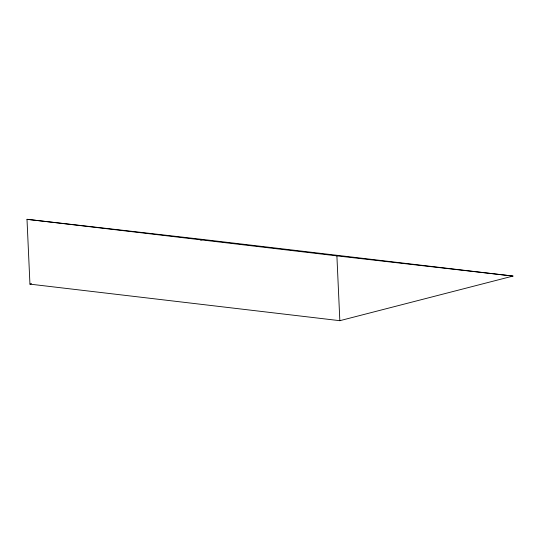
<?xml version="1.0" encoding="UTF-8"?>
<svg xmlns="http://www.w3.org/2000/svg" width="540" height="540" viewBox="0 0 540 540"><rect width="100%" height="100%" fill="white"/><g stroke="black" fill="none" stroke-linecap="round" stroke-linejoin="round"><path stroke-width="0.81" d="M29.943 284.128L339.836 320.686L513 276.062L203.107 239.497L27 219.314L29.943 284.128L31.577 283.709M200.657 240.131L203.107 239.497M27 219.314L336.893 255.872L513 276.062M336.893 255.872L339.836 320.686"/></g></svg>
